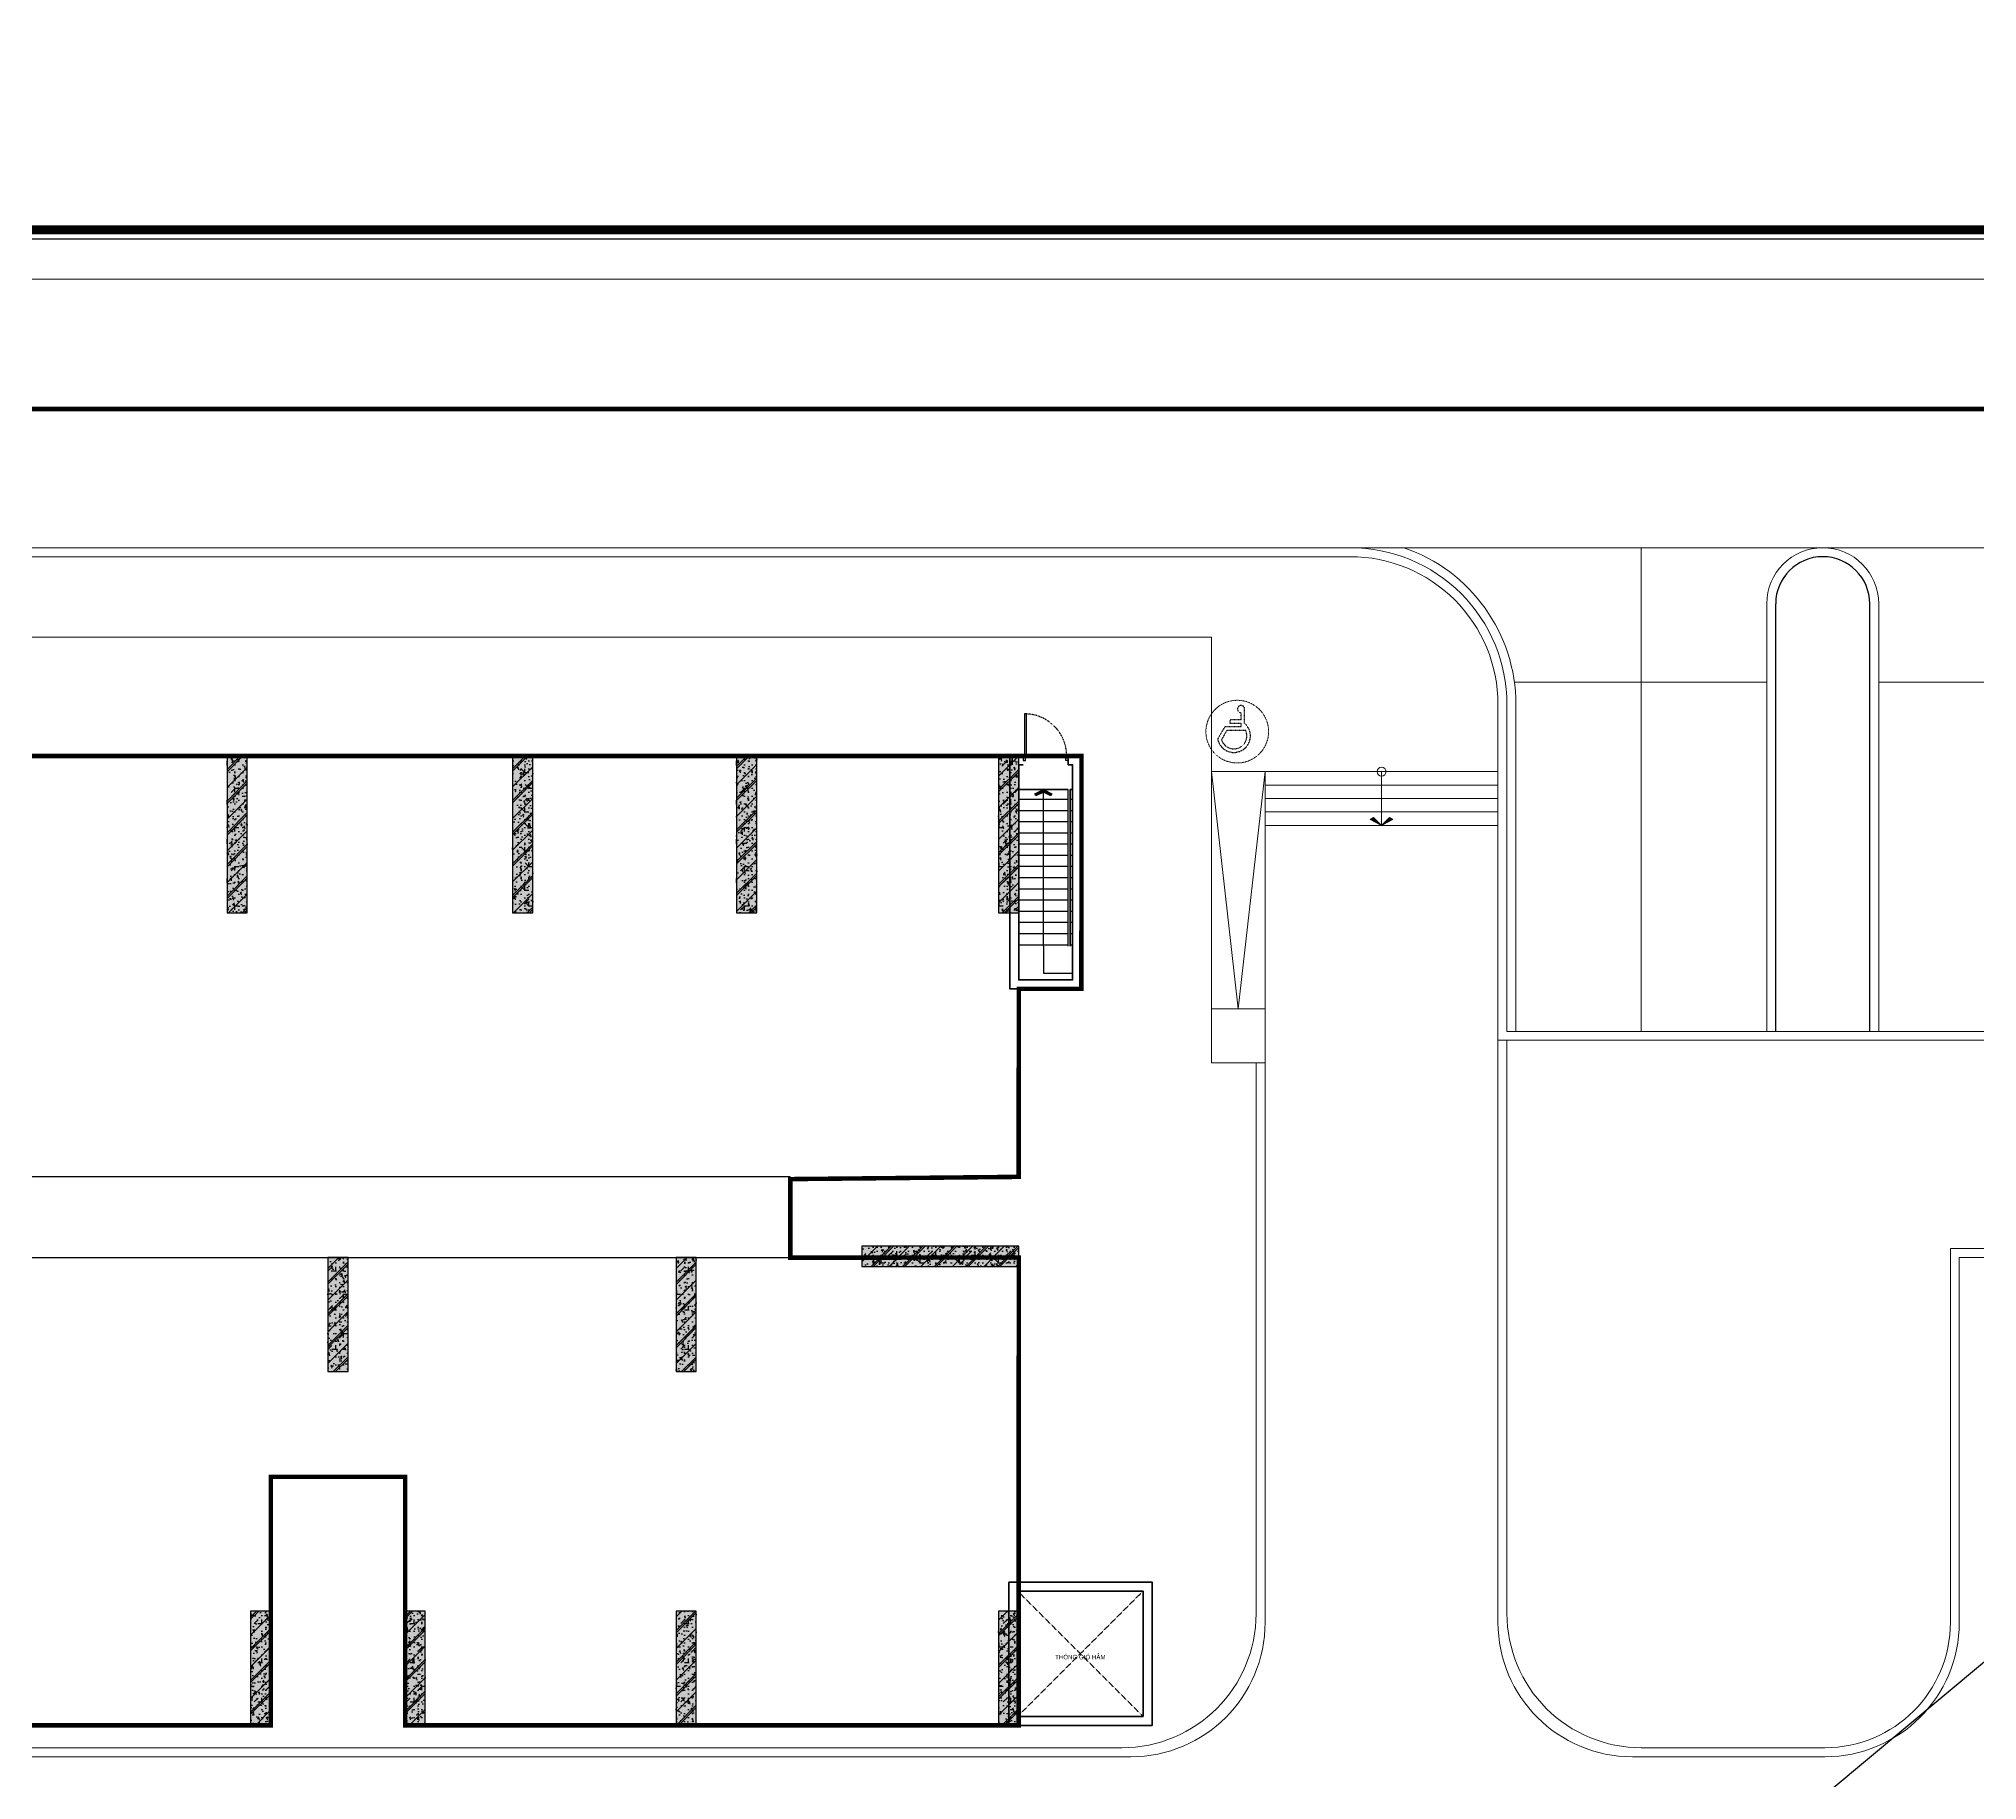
# Model space of a CAD drawing. Header units: millimetres. Extents: x 379264 to 1158416, y -283062 to 356890.
# Drawn here: x 844426 to 845291, y -4974 to -4196 of the extents above; entities that cross this region are included whole.
import ezdxf
from ezdxf.enums import TextEntityAlignment as Align
from ezdxf.xclip import XClip

# ---------------------------------------------------------------- set-up
doc = ezdxf.new("R2010")
doc.units = ezdxf.units.MM
doc.header["$XCLIPFRAME"] = 0
for name, pattern in [('CENTER', [2, 1.25, -0.25, 0.25, -0.25]), ('keyplan TANG 1$0$Core 1A$0$Hidden10.5', [1.5, 1, -0.5]), ('keyplan TANG 1$0$HTT Hidden 10.5', [1.5, 1, -0.5]), ('keyplan TANG 1$0$mb tang 1 TWA$0$Hidden10.5', [1.5, 1, -0.5]), ('keyplan TANG 1$0$mb tang 1 TWA$0$Hidden21', [3, 2, -1]), ('keyplan TANG 1$0$Ranh dat$0$HTT Divide', [18, 10, -2, 1, -2, 1, -2]), ('keyplan TANG 1$0$Ranh dat$0$HTT Hidden 21', [3, 2, -1]), ('keyplan TANG 1$0$WC Vphong$0$Hidden', [7.143750000000001, 4.7625, -2.38125])]:
    doc.linetypes.add(name, pattern=pattern)
for name, color, linetype in [('12PM. GRID', 8, 'CENTER'), ('BLOCK A - CHI TIET THANG 1$0$Dim 100', 1, 'Continuous'), ('BLOCK B - CHI TIET THANG 5$0$DnW', 20, 'Continuous'), ('keyplan TANG 1$0$Concrete Line', 250, 'Continuous'), ('keyplan TANG 1$0$mb tang 1 TWA$0$Door', 250, 'Continuous'), ('keyplan TANG 1$0$mb tang 1 TWA$0$Staircase', 250, 'Continuous'), ('keyplan TANG 1$0$mb tang 1 TWA$0$Staircase Break', 250, 'Continuous'), ('keyplan TANG 1$0$mb tang 1 TWA$0$Staircase Direction', 250, 'Continuous'), ('keyplan TANG 1$0$mb tang 1 TWA$0$Staircase Hidden', 250, 'keyplan TANG 1$0$mb tang 1 TWA$0$Hidden21'), ('keyplan TANG 1$0$MB_Cot tang 1$0$Concrete Hatch', 250, 'Continuous'), ('keyplan TANG 1$0$MB_Cot tang 1$0$Concrete Line', 250, 'Continuous'), ('keyplan TANG 1$0$MB_Cot tang 1$0$Concrete Solid', 250, 'Continuous'), ('keyplan TANG 1$0$mb_unitmix twa 1-20$0$Net thay Tran', 250, 'Continuous'), ('keyplan TANG 1$0$Opening Hidden', 250, 'keyplan TANG 1$0$Core 1A$0$Hidden10.5'), ('keyplan TANG 1$0$Opening Line', 250, 'Continuous'), ('keyplan TANG 1$0$Opening Text', 250, 'Continuous'), ('keyplan TANG 1$0$Ramp Line', 250, 'Continuous'), ('keyplan TANG 1$0$Vat dung', 250, 'keyplan TANG 1$0$HTT Hidden 10.5')]:
    doc.layers.add(name, color=color, linetype=linetype)
for name, color, linetype, lineweight in [('keyplan TANG 1$0$Cau thang', 250, 'Continuous', 15), ('keyplan TANG 1$0$Hatch vat lieu', 250, 'Continuous', 5), ('keyplan TANG 1$0$mb tang 1 TWA$0$Net cat Tuong', 250, 'Continuous', 40), ('keyplan TANG 1$0$Net cat Tuong', 250, 'Continuous', 40), ('keyplan TANG 1$0$Net Thay khac', 250, 'Continuous', 15), ('keyplan TANG 1$0$Net thay Tuong', 250, 'Continuous', 20), ('keyplan TANG 1$0$Ramp doc', 250, 'Continuous', 5), ('keyplan TANG 1$0$Ranh dat$0$CGXD', 250, 'keyplan TANG 1$0$Ranh dat$0$HTT Hidden 21', 40), ('keyplan TANG 1$0$Ranh dat$0$Ranh dat', 250, 'keyplan TANG 1$0$Ranh dat$0$HTT Divide', 40), ('keyplan TANG 1$0$Thiet bi Ve Sinh', 250, 'Continuous', 9)]:
    doc.layers.add(name, color=color, linetype=linetype, lineweight=lineweight)
doc.styles.add('[PMDC2013]STYLE', font='arial.ttf', dxfattribs={"width": 0.8})
doc.styles.add('keyplan TANG 1$0$VNI-HelveC', font='VHELVCN_0.TTF')
doc.dimstyles.new('BLOCK A - CHI TIET THANG 1$0$Dim 50 (A1-A2)', dxfattribs={"dimscale": 50, "dimtxt": 2.5, "dimasz": 0.7, "dimexe": 1, "dimexo": 1, "dimgap": 1, "dimtad": 1, "dimdec": 0, "dimzin": 12, "dimdsep": 46, "dimtxsty": '[PMDC2013]STYLE', "dimblk": 'ARCHTICK', "dimcen": 0, "dimdle": 1, "dimclrd": 2, "dimclre": 2, "dimclrt": 4, "dimadec": 0, "dimazin": 0, "dimtfac": 1, "dimtdec": 0, "dimtix": 1, "dimtmove": 2, "dimatfit": 3, "dimldrblk": 'ARCHTICK', "dimfxl": 1, "dimtolj": 1, "dimtzin": 0, "dimarcsym": 0})

# ---------------------------------------------------------------- blocks, each defined once
blk = doc.blocks.new('*U31')
at = {"layer": 'keyplan TANG 1$0$Opening Hidden'}
for p, q in [((0, 0), (2800, 2800)), ((2800, 0), (0, 2800))]:
    blk.add_line(p, q, dxfattribs=at)
at = {"layer": 'keyplan TANG 1$0$Opening Line'}
blk.add_lwpolyline([(0, 0), (2800, 5.684341886080801e-14), (2800, 2800), (0, 2800)], close=True, dxfattribs=at)
at = {"layer": 'keyplan TANG 1$0$Opening Text', "style": 'keyplan TANG 1$0$VNI-HelveC'}
blk.add_attdef('OPENING', text='', height=100, dxfattribs=at).set_placement((1400.004036636092, 1325.000000000007), align=Align.MIDDLE_CENTER)
blk = doc.blocks.new('keyplan TANG 1$0$A$Cec98b088')
at = {"layer": 'keyplan TANG 1$0$Net cat Tuong'}
for points in [[(51625.00000143089, 133800.0000029143), (54825.00404919495, 133800.0000029143), (54825.00404776407, 130600), (51625, 130600)], [(51825.00000143089, 133600.0000029143), (54625.00404919495, 133600.0000029143), (54625.00404776407, 130800), (51825, 130800)]]:
    blk.add_lwpolyline(points, close=True, dxfattribs=at)
at = {"layer": 'keyplan TANG 1$0$Opening Line'}
blk.add_blockref('*U31', (51825, 130800), dxfattribs=at).add_auto_attribs({'OPENING': 'THOÂNG GIOÙ HAÀM'})
blk = doc.blocks.new('keyplan TANG 1$0$mb tang 1 TWA$0$Arrow 60')
at = {"linetype": 'ByBlock', "lineweight": -2}
h = blk.add_hatch(color=0, dxfattribs=at)
h.paths.add_polyline_path([(1.875, 0.9375000000000001), (1.651393202249892, 1.384713595499924), (0, 0.5590169943748364), (-1.651393202250176, 1.384713595499924), (-1.875, 0.9375000000001494), (0, 0)], flags=17)
h.paths.add_polyline_path([(1.651393202249892, 1.384713595499925), (1.875, 0.9375), (0, 0), (-1.875, 0.9375000000001492), (-1.651393202250176, 1.384713595499925), (0, 0.5590169943748364)])
blk.add_hatch(color=0, dxfattribs=at).paths.add_polyline_path([(1.651393202249892, 1.384713595499925), (1.875, 0.9375), (0, 0), (-1.875, 0.9375000000001492), (-1.651393202250176, 1.384713595499925), (0, 0.5590169943748364)])
at = {"color": 0, "linetype": 'ByBlock', "lineweight": -2}
blk.add_lwpolyline([(1.651393202249892, 1.384713595499925), (1.875, 0.9375), (0, 0), (-1.875, 0.9375000000001492), (-1.651393202250176, 1.384713595499925), (0, 0.5590169943748364)], close=True, dxfattribs=at)
blk = doc.blocks.new('keyplan TANG 1$0$mb tang 1 TWA$0$Dot')
at = {"linetype": 'ByBlock', "lineweight": -2}
h = blk.add_hatch(color=0, dxfattribs=at)
edge = h.paths.add_edge_path()
edge.add_arc((0, 0), 0.5, 0, 360)
at = {"color": 0, "linetype": 'ByBlock', "lineweight": -2}
blk.add_line((-1.110223024625157e-16, -1), (5.551115123125783e-17, 1), dxfattribs=at)
blk.add_circle((0, 0), 0.5, dxfattribs=at)
blk = doc.blocks.new('*U1434')
at = {"layer": 'keyplan TANG 1$0$mb tang 1 TWA$0$Staircase'}
h = blk.add_hatch(dxfattribs=at)
h.set_pattern_fill('_USER', color=256, scale=250, angle=90, pattern_type=0)
h.set_pattern_definition([(90, (2200, 2550), (-250, 1.530808498934192e-14), [])])
h.paths.add_polyline_path([(1200, 2550), (4950, 2550), (4950, 1450), (1200, 1450)])
h.paths.add_polyline_path([(1200, 1400), (4950, 1400), (4950, 1350), (1200, 1350)])
h.paths.add_polyline_path([(1200, 1200), (4950, 1200), (4950, 1150), (1200, 1150)])
h.paths.add_polyline_path([(1200, 1100), (4950.000000000001, 1100), (4950.000000000001, 0), (1200, 0)])
for p, q in [((0, 0), (0, 2550)), ((0, 2550), (6150, 2550)), ((1200, 1450), (1200, 2550)), ((4950, 1450), (4950, 2550)), ((1100, 1100), (1100, 1450)), ((1100, 1450), (5050, 1450)), ((1150, 1150), (1150, 1400)), ((1150, 1400), (5000, 1400)), ((1200, 1150), (1200, 1400)), ((1200, 1400), (1200, 1350)), ((1200, 1350), (4950, 1350)), ((4950, 1150), (4950, 1400)), ((5000, 1150), (5000, 1400)), ((5050, 1100), (5050, 1450)), ((1100, 1100), (5050, 1100)), ((1150, 1150), (5000, 1150)), ((1200, 1200), (4950, 1200)), ((1200, 1200), (1200, 1150)), ((1200, 0), (1200, 1100)), ((4950, 0), (4950, 1100)), ((0, 0), (6150, 0))]:
    blk.add_line(p, q, dxfattribs=at)
for points in [[(1200, 2550), (4950, 2550), (4950, 1450), (1200, 1450)], [(1200, 1400), (4950, 1400), (4950, 1350), (1200, 1350)], [(1200, 1200), (4950, 1200), (4950, 1150), (1200, 1150)], [(1200, 1100), (4950.000000000001, 1100), (4950.000000000001, 0), (1200, 0)]]:
    blk.add_lwpolyline(points, close=True, dxfattribs=at)
at = {"layer": 'keyplan TANG 1$0$mb tang 1 TWA$0$Staircase Break'}
for p, q in [((1597.852911065573, 1350), (1847.852911065573, 2550)), ((1700, 1350), (1950, 2550))]:
    blk.add_line(p, q, dxfattribs=at)
at = {"layer": 'keyplan TANG 1$0$mb tang 1 TWA$0$Staircase Direction'}
for p, q in [((599.9999999999999, 550), (599.9999999999997, 2000)), ((599.9999999999997, 2000), (5550.000000000002, 2000)), ((5550.000000000001, 550), (5550.000000000002, 2000)), ((599.9999999999999, 550), (5550.000000000001, 550))]:
    blk.add_line(p, q, dxfattribs=at)
at = {"layer": 'keyplan TANG 1$0$mb tang 1 TWA$0$Staircase Hidden'}
for p, q in [((6150, 2550), (6150, 0)), ((6150.000000000001, 1200), (6150.000000000001, 1350))]:
    blk.add_line(p, q, dxfattribs=at)
for centre, start, end in [((1200, 1350), 90, 180), ((4950.000000000001, 1350), 7.016709298534877e-15, 90), ((1200, 1200), 180, 270), ((4950.000000000001, 1200), 270, 7.016709298534877e-15)]:
    blk.add_arc(centre, 1200, start, end, dxfattribs=at)
at = {"layer": 'keyplan TANG 1$0$mb tang 1 TWA$0$Staircase Direction', "yscale": 100, "zscale": 100}
for name, p, xscale, rotation in [('keyplan TANG 1$0$mb tang 1 TWA$0$Arrow 60', (1835.416666666667, 2000), 100, 270), ('keyplan TANG 1$0$mb tang 1 TWA$0$Dot', (4950, 2000), 100, 270), ('keyplan TANG 1$0$mb tang 1 TWA$0$Arrow 60', (4950, 550), -100, 90)]:
    blk.add_blockref(name, p, dxfattribs=dict(at, xscale=xscale, rotation=rotation))
blk = doc.blocks.new('keyplan TANG 1$0$mb tang 1 TWA$0$Door 1000-1')
at = {"color": 0, "linetype": 'ByBlock'}
blk.add_lwpolyline([(30, 100), (75, 100), (75, 1040.000000000015), (30, 1040.000000000015)], close=True, dxfattribs=at)
for points in [[(50, 55), (30, 55), (30, 100), (0, 100), (0, 0), (50, 0), (50, 55)], [(950.0000000000146, 55), (970.0000000000146, 55), (970.0000000000146, 100), (1000.000000000015, 100), (1000.000000000015, 0), (950.0000000000146, 0), (950.0000000000146, 55)]]:
    blk.add_lwpolyline(points, dxfattribs=at)
at = {"color": 0, "linetype": 'keyplan TANG 1$0$mb tang 1 TWA$0$Hidden10.5'}
blk.add_arc((30, 100), 940.0000000000146, 0, 90, dxfattribs=at)
blk = doc.blocks.new('*U1435')
at = {"layer": 'keyplan TANG 1$0$mb tang 1 TWA$0$Door'}
blk.add_blockref('keyplan TANG 1$0$mb tang 1 TWA$0$Door 1000-1', (0, 0), dxfattribs=at)
blk = doc.blocks.new('keyplan TANG 1$0$A_Tang Tret$0$HANDYCAPE SYMBOL')
for p, q in [((80.00000004540196, 179.9999998183921), (79.99999998719431, 259.9999996600673)), ((120.0000000086147, 139.9999999925494, -9.807177236e-07), (119.9999999580905, 300.0000000465661)), ((-103.0940107593778, 99.99999974388628), (-181.0380745884031, -35.00307914009318)), ((-79.99999998719431, 59.99999982304872), (-138.4016711136792, -41.15466185857075)), ((80.00000007450578, 99.99999974388628), (-103.0940107593778, 99.99999974388628)), ((131.3344158846885, 59.99999970005593), (-79.99999998719431, 59.99999982304872)), ((-40.00000003725289, 139.9999997811392), (-40.00000006635672, 179.9999997019767)), ((80.00000004540196, 179.9999998183921), (-40.00000006635672, 179.9999997019767)), ((79.99999998719431, 139.9999997811392), (-40.00000003725289, 139.9999997811392)), ((80.00000007450578, 99.99999974388628), (79.99999998719431, 139.9999997811392))]:
    blk.add_line(p, q)
for centre, radius, start, end in [((79.99999995809048, 300.0000000465661), 40, 3.3350533e-09, 270.0000000133402), ((0, 0), 184.3908891458577, 190.9429129415675, 49.39870536295375), ((0, 0), 144.3908891458577, 196.5601975661606, 24.55324446938323)]:
    blk.add_arc(centre, radius, start, end)
blk = doc.blocks.new('keyplan TANG 1$0$dsb')
at = {"layer": 'keyplan TANG 1$0$Thiet bi Ve Sinh', "linetype": 'keyplan TANG 1$0$WC Vphong$0$Hidden', "ltscale": 0.2}
blk.add_circle((41954.94898165914, 29048.92598197549), 700.0000000000001, dxfattribs=at)
at = {"layer": 'keyplan TANG 1$0$Vat dung', "extrusion": (0, 0, -1), "xscale": 2, "yscale": 2, "zscale": -2}
blk.add_blockref('keyplan TANG 1$0$A_Tang Tret$0$HANDYCAPE SYMBOL', (-42029.4761099754, 28952.89291751558), dxfattribs=at)
blk = doc.blocks.new('*U1404')
at = {"layer": 'keyplan TANG 1$0$MB_Cot tang 1$0$Concrete Hatch'}
h = blk.add_hatch(dxfattribs=at)
h.set_pattern_fill('CONCRETE', color=256, scale=50, style=0, pattern_type=2)
h.set_pattern_definition([(45, (100, -3250), (-176.7766952966369, 176.7766952966369), []), (45, (100, -3200), (-353.5533905932737, 353.5533905932738), []), (49.99999999999999, (100, -3250), (358.6300913003767, -31.37606749129755), [37.5, -412.5]), (355, (100, -3250), (-69.3756668065, 376.0960668500059), [30, -330]), (100.4514, (129.88584, -3252.614669999999), (289.2546908570108, 344.7197710304768), [31.870095, -350.571056]), (46.18420000000001, (100, -3150), (533.6205243128222, -82.75950716450905), [56.25, -618.75]), (96.6356, (144.4683725, -3156.8966535), (467.3313527743517, 487.0589354502209), [47.805144, -525.8565]), (351.1842, (100, -3150), (467.3309725668136, 487.0593004626623), [45, -495]), (21, (150, -3175), (298.4535260592309, -201.3094453326694), [37.5, -412.5]), (326.0000000000001, (150, -3175), (121.6576659607909, 362.5750225234265), [30, -330]), (71.4514, (174.8711165, -3191.775803), (420.111314290745, 161.2652483549762), [31.870095, -350.571056]), (37.50000000000001, (100, -3250), (6.079927658645334, 166.4469269156558), [0, -326, 0, -335, 0, -331.25]), (7.499999999999999, (100, -3250), (131.5347687210743, 197.2058559411801), [0, -191, 0, -318.5, 0, -126.25]), (327.5, (-11.5, -3250), (266.9112180862045, -11.2774358671899), [0, -125, 0, -390, 0, -517.5]), (317.5, (-61.5, -3250), (291.5930846711931, 50.05249116615882), [0, -162.5, 0, -259, 0, -367.5]), (0, (275, -3075), (0, 875), [87.5, -787.5]), (0, (537.5, -2900), (0, 875), [87.5, -787.5]), (0, (362.5, -2550), (0, 875), [87.5, -350, 87.5, -350]), (90, (275, -3075), (-875, 5.35782974626967e-14), [87.5, -787.5]), (90, (362.5, -2550), (-875, 5.35782974626967e-14), [87.5, -787.5]), (90, (625, -2900), (-875, 5.35782974626967e-14), [87.5, -787.5]), (90, (800, -2637.5), (-875, 5.35782974626967e-14), [87.5, -787.5]), (135, (362.5, -3075), (-875.016357447105, 8.881784197001252e-14), [123.76, -1113.7]), (135, (450, -2550), (-875.016357447105, 8.881784197001252e-14), [123.76, -1113.7]), (45, (537.5, -2900), (8.881784197001252e-14, 875.016357447105), [123.76, -247.485, 123.76, -742.455]), (0, (-75, -3250), (87.5, 87.5), [-175, 0])])
h.paths.add_polyline_path([(-150, 150), (-150, -3350), (300, -3350), (300, 150)])
at = {"layer": 'keyplan TANG 1$0$MB_Cot tang 1$0$Concrete Solid'}
blk.add_hatch(color=256, dxfattribs=at).paths.add_polyline_path([(-150, 150), (-150, -3350), (300, -3350), (300, 150)])
at = {"layer": 'keyplan TANG 1$0$MB_Cot tang 1$0$Concrete Line'}
blk.add_lwpolyline([(-150, 150), (-150, -3350), (300, -3350), (300, 150)], close=True, dxfattribs=at)
blk = doc.blocks.new('*U1378')
at = {"layer": 'keyplan TANG 1$0$MB_Cot tang 1$0$Concrete Hatch'}
h = blk.add_hatch(dxfattribs=at)
h.set_pattern_fill('CONCRETE', color=256, scale=50, style=0, pattern_type=2)
h.set_pattern_definition([(45, (-100, -2300), (-176.7766952966369, 176.7766952966369), []), (45, (-100, -2250), (-353.5533905932737, 353.5533905932738), []), (49.99999999999999, (-100, -2300), (358.6300913003767, -31.37606749129755), [37.5, -412.5]), (355, (-100, -2300), (-69.3756668065, 376.0960668500059), [30, -330]), (100.4514, (-70.11416, -2302.614669999999), (289.2546908570108, 344.7197710304768), [31.870095, -350.571056]), (46.18420000000001, (-100, -2200), (533.6205243128222, -82.75950716450905), [56.25, -618.75]), (96.6356, (-55.53162750000001, -2206.8966535), (467.3313527743517, 487.0589354502209), [47.805144, -525.8565]), (351.1842, (-100, -2200), (467.3309725668136, 487.0593004626623), [45, -495]), (21, (-50, -2225), (298.4535260592309, -201.3094453326694), [37.5, -412.5]), (326.0000000000001, (-50, -2225), (121.6576659607909, 362.5750225234265), [30, -330]), (71.4514, (-25.1288835, -2241.775803), (420.111314290745, 161.2652483549762), [31.870095, -350.571056]), (37.50000000000001, (-100, -2300), (6.079927658645334, 166.4469269156558), [0, -326, 0, -335, 0, -331.25]), (7.499999999999999, (-100, -2300), (131.5347687210743, 197.2058559411801), [0, -191, 0, -318.5, 0, -126.25]), (327.5, (-211.5, -2300), (266.9112180862045, -11.2774358671899), [0, -125, 0, -390, 0, -517.5]), (317.5, (-261.5, -2300), (291.5930846711931, 50.05249116615882), [0, -162.5, 0, -259, 0, -367.5]), (0, (75, -2125), (0, 875), [87.5, -787.5]), (0, (337.5, -1950), (0, 875), [87.5, -787.5]), (0, (162.5, -1600), (0, 875), [87.5, -350, 87.5, -350]), (90, (75, -2125), (-875, 5.35782974626967e-14), [87.5, -787.5]), (90, (162.5, -1600), (-875, 5.35782974626967e-14), [87.5, -787.5]), (90, (425, -1950), (-875, 5.35782974626967e-14), [87.5, -787.5]), (90, (600, -1687.5), (-875, 5.35782974626967e-14), [87.5, -787.5]), (135, (162.5, -2125), (-875.016357447105, 8.881784197001252e-14), [123.76, -1113.7]), (135, (250, -1600), (-875.016357447105, 8.881784197001252e-14), [123.76, -1113.7]), (45, (337.5, -1950), (8.881784197001252e-14, 875.016357447105), [123.76, -247.485, 123.76, -742.455]), (0, (-275, -2300), (87.5, 87.5), [-175, 0])])
h.paths.add_polyline_path([(-250, 150), (-250, -2400), (200, -2400), (200, 150)])
at = {"layer": 'keyplan TANG 1$0$MB_Cot tang 1$0$Concrete Solid'}
blk.add_hatch(color=256, dxfattribs=at).paths.add_polyline_path([(-250, 150), (-250, -2400), (200, -2400), (200, 150)])
at = {"layer": 'keyplan TANG 1$0$MB_Cot tang 1$0$Concrete Line'}
blk.add_lwpolyline([(-250, 150), (-250, -2400), (200, -2400), (200, 150)], close=True, dxfattribs=at)
blk = doc.blocks.new('*U58')
at = {"layer": 'keyplan TANG 1$0$MB_Cot tang 1$0$Concrete Hatch'}
h = blk.add_hatch(dxfattribs=at)
h.set_pattern_fill('CONCRETE', color=256, scale=50, style=0, pattern_type=2)
h.set_pattern_definition([(45, (100, -2300), (-176.7766952966369, 176.7766952966369), []), (45, (100, -2250), (-353.5533905932737, 353.5533905932738), []), (49.99999999999999, (100, -2300), (358.6300913003767, -31.37606749129755), [37.5, -412.5]), (355, (100, -2300), (-69.3756668065, 376.0960668500059), [30, -330]), (100.4514, (129.88584, -2302.614669999999), (289.2546908570108, 344.7197710304768), [31.870095, -350.571056]), (46.18420000000001, (100, -2200), (533.6205243128222, -82.75950716450905), [56.25, -618.75]), (96.6356, (144.4683725, -2206.8966535), (467.3313527743517, 487.0589354502209), [47.805144, -525.8565]), (351.1842, (100, -2200), (467.3309725668136, 487.0593004626623), [45, -495]), (21, (150, -2225), (298.4535260592309, -201.3094453326694), [37.5, -412.5]), (326.0000000000001, (150, -2225), (121.6576659607909, 362.5750225234265), [30, -330]), (71.4514, (174.8711165, -2241.775803), (420.111314290745, 161.2652483549762), [31.870095, -350.571056]), (37.50000000000001, (100, -2300), (6.079927658645334, 166.4469269156558), [0, -326, 0, -335, 0, -331.25]), (7.499999999999999, (100, -2300), (131.5347687210743, 197.2058559411801), [0, -191, 0, -318.5, 0, -126.25]), (327.5, (-11.5, -2300), (266.9112180862045, -11.2774358671899), [0, -125, 0, -390, 0, -517.5]), (317.5, (-61.5, -2300), (291.5930846711931, 50.05249116615882), [0, -162.5, 0, -259, 0, -367.5]), (0, (275, -2125), (0, 875), [87.5, -787.5]), (0, (537.5, -1950), (0, 875), [87.5, -787.5]), (0, (362.5, -1600), (0, 875), [87.5, -350, 87.5, -350]), (90, (275, -2125), (-875, 5.35782974626967e-14), [87.5, -787.5]), (90, (362.5, -1600), (-875, 5.35782974626967e-14), [87.5, -787.5]), (90, (625, -1950), (-875, 5.35782974626967e-14), [87.5, -787.5]), (90, (800, -1687.5), (-875, 5.35782974626967e-14), [87.5, -787.5]), (135, (362.5, -2125), (-875.016357447105, 8.881784197001252e-14), [123.76, -1113.7]), (135, (450, -1600), (-875.016357447105, 8.881784197001252e-14), [123.76, -1113.7]), (45, (537.5, -1950), (8.881784197001252e-14, 875.016357447105), [123.76, -247.485, 123.76, -742.455]), (0, (-75, -2300), (87.5, 87.5), [-175, 0])])
h.paths.add_polyline_path([(-150, 150), (-150, -2400), (300, -2400), (300, 150)])
at = {"layer": 'keyplan TANG 1$0$MB_Cot tang 1$0$Concrete Solid'}
blk.add_hatch(color=256, dxfattribs=at).paths.add_polyline_path([(-150, 150), (-150, -2400), (300, -2400), (300, 150)])
at = {"layer": 'keyplan TANG 1$0$MB_Cot tang 1$0$Concrete Line'}
blk.add_lwpolyline([(-150, 150), (-150, -2400), (300, -2400), (300, 150)], close=True, dxfattribs=at)
blk = doc.blocks.new('*U1380')
at = {"layer": 'keyplan TANG 1$0$MB_Cot tang 1$0$Concrete Hatch'}
h = blk.add_hatch(dxfattribs=at)
h.set_pattern_fill('CONCRETE', color=256, scale=50, style=0, pattern_type=2)
h.set_pattern_definition([(45, (0, -2300), (-176.7766952966369, 176.7766952966369), []), (45, (0, -2250), (-353.5533905932737, 353.5533905932738), []), (49.99999999999999, (0, -2300), (358.6300913003767, -31.37606749129755), [37.5, -412.5]), (355, (0, -2300), (-69.3756668065, 376.0960668500059), [30, -330]), (100.4514, (29.88584, -2302.614669999999), (289.2546908570108, 344.7197710304768), [31.870095, -350.571056]), (46.18420000000001, (0, -2200), (533.6205243128222, -82.75950716450905), [56.25, -618.75]), (96.6356, (44.46837249999999, -2206.8966535), (467.3313527743517, 487.0589354502209), [47.805144, -525.8565]), (351.1842, (0, -2200), (467.3309725668136, 487.0593004626623), [45, -495]), (21, (50, -2225), (298.4535260592309, -201.3094453326694), [37.5, -412.5]), (326.0000000000001, (50, -2225), (121.6576659607909, 362.5750225234265), [30, -330]), (71.4514, (74.8711165, -2241.775803), (420.111314290745, 161.2652483549762), [31.870095, -350.571056]), (37.50000000000001, (0, -2300), (6.079927658645334, 166.4469269156558), [0, -326, 0, -335, 0, -331.25]), (7.499999999999999, (0, -2300), (131.5347687210743, 197.2058559411801), [0, -191, 0, -318.5, 0, -126.25]), (327.5, (-111.5, -2300), (266.9112180862045, -11.2774358671899), [0, -125, 0, -390, 0, -517.5]), (317.5, (-161.5, -2300), (291.5930846711931, 50.05249116615882), [0, -162.5, 0, -259, 0, -367.5]), (0, (175, -2125), (0, 875), [87.5, -787.5]), (0, (437.5, -1950), (0, 875), [87.5, -787.5]), (0, (262.5, -1600), (0, 875), [87.5, -350, 87.5, -350]), (90, (175, -2125), (-875, 5.35782974626967e-14), [87.5, -787.5]), (90, (262.5, -1600), (-875, 5.35782974626967e-14), [87.5, -787.5]), (90, (525, -1950), (-875, 5.35782974626967e-14), [87.5, -787.5]), (90, (700, -1687.5), (-875, 5.35782974626967e-14), [87.5, -787.5]), (135, (262.5, -2125), (-875.016357447105, 8.881784197001252e-14), [123.76, -1113.7]), (135, (350, -1600), (-875.016357447105, 8.881784197001252e-14), [123.76, -1113.7]), (45, (437.5, -1950), (8.881784197001252e-14, 875.016357447105), [123.76, -247.485, 123.76, -742.455]), (0, (-175, -2300), (87.5, 87.5), [-175, 0])])
h.paths.add_polyline_path([(-200, 150), (-200, -2400), (250, -2400), (250, 150)])
at = {"layer": 'keyplan TANG 1$0$MB_Cot tang 1$0$Concrete Solid'}
blk.add_hatch(color=256, dxfattribs=at).paths.add_polyline_path([(-200, 150), (-200, -2400), (250, -2400), (250, 150)])
at = {"layer": 'keyplan TANG 1$0$MB_Cot tang 1$0$Concrete Line'}
blk.add_lwpolyline([(-200, 150), (-200, -2400), (250, -2400), (250, 150)], close=True, dxfattribs=at)
blk = doc.blocks.new('*U1391')
at = {"layer": 'keyplan TANG 1$0$MB_Cot tang 1$0$Concrete Hatch'}
h = blk.add_hatch(dxfattribs=at)
h.set_pattern_fill('CONCRETE', color=256, scale=50, style=0, pattern_type=2)
h.set_pattern_definition([(45, (1050, -199.9999999999998), (-176.7766952966369, 176.7766952966369), []), (45, (1050, -149.9999999999998), (-353.5533905932737, 353.5533905932738), []), (49.99999999999999, (1050, -199.9999999999998), (358.6300913003767, -31.37606749129755), [37.5, -412.5]), (355, (1050, -199.9999999999998), (-69.3756668065, 376.0960668500059), [30, -330]), (100.4514, (1079.88584, -202.6146699999998), (289.2546908570108, 344.7197710304768), [31.870095, -350.571056]), (46.18420000000001, (1050, -99.99999999999983), (533.6205243128222, -82.75950716450905), [56.25, -618.75]), (96.6356, (1094.4683725, -106.8966534999998), (467.3313527743517, 487.0589354502209), [47.805144, -525.8565]), (351.1842, (1050, -99.99999999999983), (467.3309725668136, 487.0593004626623), [45, -495]), (21, (1100, -124.9999999999998), (298.4535260592309, -201.3094453326694), [37.5, -412.5]), (326.0000000000001, (1100, -124.9999999999998), (121.6576659607909, 362.5750225234265), [30, -330]), (71.4514, (1124.8711165, -141.7758029999998), (420.111314290745, 161.2652483549762), [31.870095, -350.571056]), (37.50000000000001, (1050, -199.9999999999998), (6.079927658645334, 166.4469269156558), [0, -326, 0, -335, 0, -331.25]), (7.499999999999999, (1050, -199.9999999999998), (131.5347687210743, 197.2058559411801), [0, -191, 0, -318.5, 0, -126.25]), (327.5, (938.5, -199.9999999999998), (266.9112180862045, -11.2774358671899), [0, -125, 0, -390, 0, -517.5]), (317.5, (888.5, -199.9999999999998), (291.5930846711931, 50.05249116615882), [0, -162.5, 0, -259, 0, -367.5]), (0, (1225, -24.99999999999983), (0, 875), [87.5, -787.5]), (0, (1487.5, 150.0000000000002), (0, 875), [87.5, -787.5]), (0, (1312.5, 500.0000000000002), (0, 875), [87.5, -350, 87.5, -350]), (90, (1225, -24.99999999999983), (-875, 5.35782974626967e-14), [87.5, -787.5]), (90, (1312.5, 500.0000000000002), (-875, 5.35782974626967e-14), [87.5, -787.5]), (90, (1575, 150.0000000000002), (-875, 5.35782974626967e-14), [87.5, -787.5]), (90, (1750, 412.5000000000002), (-875, 5.35782974626967e-14), [87.5, -787.5]), (135, (1312.5, -24.99999999999983), (-875.016357447105, 8.881784197001252e-14), [123.76, -1113.7]), (135, (1400, 500.0000000000002), (-875.016357447105, 8.881784197001252e-14), [123.76, -1113.7]), (45, (1487.5, 150.0000000000002), (8.881784197001252e-14, 875.016357447105), [123.76, -247.485, 123.76, -742.455]), (0, (875, -199.9999999999998), (87.5, 87.5), [-175, 0])])
h.paths.add_polyline_path([(-1200, 150), (-1200, -299.9999999999998), (2300, -299.9999999999999), (2300, 150)])
at = {"layer": 'keyplan TANG 1$0$MB_Cot tang 1$0$Concrete Solid'}
blk.add_hatch(color=256, dxfattribs=at).paths.add_polyline_path([(-1200, 150), (-1200, -299.9999999999998), (2300, -299.9999999999999), (2300, 150)])
at = {"layer": 'keyplan TANG 1$0$MB_Cot tang 1$0$Concrete Line'}
blk.add_lwpolyline([(-1200, 150), (-1200, -299.9999999999998), (2300, -299.9999999999999), (2300, 150)], close=True, dxfattribs=at)
blk = doc.blocks.new('keyplan TANG 1')
at = {"layer": 'keyplan TANG 1$0$Cau thang'}
for points in [[(59949.99999994622, 150699.9999999999), (59694.85113378603, 150830.6397401524), (59773.70502669143, 150877.9194250376)], [(59950.00000000244, 150699.9999999999), (60205.14903619967, 150830.6394080579), (60126.2952048321, 150877.9191955767)]]:
    blk.add_hatch(color=256, dxfattribs=at).paths.add_polyline_path(points)
at = {"color": 7, "const_width": 100}
blk.add_lwpolyline([(28250.00000210659, 152250.0000053497), (53250, 152249.9999999999), (53248.45461165815, 147049.9999934826), (51849.99999999998, 147049.9999934825), (51849.22730582915, 142850.0000023286), (46749.99999999988, 142800.0000000003), (46750.0000317989, 141044.2857124685), (51850, 141049.9999999999), (51848.45461165832, 130599.9999999999), (38149.99999999999, 130599.9999999999), (38149.99999999996, 136150.0000031281), (35150.00000010683, 136150.0000018544), (35150.00000010683, 130600.0000018544), (28650, 130599.9999999999)], dxfattribs=at)
at = {"layer": 'keyplan TANG 1$0$Cau thang'}
for points in [[(57350.00000000006, 151899.9999999999), (62550.00000000768, 151899.9999999999)], [(57350.00000000006, 151599.9999999999), (62550.00000000698, 151599.9999999999)], [(59950.00000000244, 150699.9999999999), (59949.91208753618, 151900.0274696461)], [(57350.00000000012, 151299.9999999999), (62550.00000000629, 151299.9999999999)], [(57350.00000000012, 150999.9999999999), (62550.00000000553, 150999.9999999999)], [(57350.00000000012, 150699.9999999999), (62550.00000000483, 150699.9999999999)], [(59949.99999994622, 150699.9999999999), (59694.85113378603, 150830.6397401524), (59773.70502669143, 150877.9194250376), (59949.99999994622, 150699.9999999999)], [(59950.00000000244, 150699.9999999999), (60205.14903619967, 150830.6394080579), (60126.2952048321, 150877.9191955767), (59950.00000000244, 150699.9999999999)]]:
    blk.add_lwpolyline(points, dxfattribs=at)
blk.add_circle((59949.91208753618, 151899.9175815798), 100.0000000000145, dxfattribs=at)
at = {"layer": 'keyplan TANG 1$0$Hatch vat lieu'}
for points in [[(77898.45461165893, 141249.9999999999), (72650.00000000105, 141249.9999999999), (72650.00000000105, 132899.9999999998, -0.4142135623730951), (69850.00000000105, 130099.9999999998), (65749.99999994226, 130099.9999999998, -0.4142135623739446), (62749.99999994226, 133100.0000000086), (62749.99999997625, 145899.9999999999)], [(57150, 145400.0000146566), (57150, 133099.9999999998, -0.414213562373095), (54150, 130099.9999999998), (23846.90922331635, 130099.9999999998)]]:
    blk.add_lwpolyline(points, format="xyb", dxfattribs=at)
at = {"layer": 'keyplan TANG 1$0$mb tang 1 TWA$0$Door'}
blk.add_line((52950, 152249.9999999999), (51950, 152249.9999999999), dxfattribs=at)
at = {"layer": 'keyplan TANG 1$0$mb tang 1 TWA$0$Net cat Tuong'}
for p, q in [((51700, 152249.9999999999), (51700, 152049.9999999999)), ((52950, 152249.9999999999), (52950, 152049.9999999999))]:
    blk.add_line(p, q, dxfattribs=at)
for points in [[(52950, 152249.9999999999), (53250, 152249.9999999999), (53249.99999999999, 147049.9999934826), (51649.99999999999, 147049.9999934826), (51650, 152249.9999999999), (51950, 152249.9999999999)], [(52950, 152049.9999999999), (53050, 152049.9999999999), (53049.99999999999, 147249.9999934826), (51849.99999999999, 147249.9999934826), (51850, 152049.9999999999), (51950, 152049.9999999999)]]:
    blk.add_lwpolyline(points, dxfattribs=at)
at = {"layer": 'keyplan TANG 1$0$mb tang 1 TWA$0$Staircase'}
blk.add_lwpolyline([(52400, 147999.9999911539), (52400, 147399.9999911539), (53050, 147399.9999911539)], dxfattribs=at)
at = {"layer": 'keyplan TANG 1$0$mb_unitmix twa 1-20$0$Net thay Tran'}
blk.add_lwpolyline([(10450.0000065181, 147850.0000020646), (10449.99999999991, 95349.99999896024), (12249.99999342476, 95349.99999896024), (12249.99999342476, 141249.9999910947), (12450, 141249.9999910947), (12450, 141050), (46748.45462060507, 141049.9999999999), (46748.45462060507, 142849.9999999999), (12450, 142849.9999826836), (12450, 142649.9999826836), (12250, 142649.9999826836), (12250.00000651844, 147850.0000020646)], close=True, dxfattribs=at)
at = {"layer": 'keyplan TANG 1$0$Net cat Tuong'}
for p, q in [((-12366.92764274753, 83068.50567815138), (-12354.3062627773, 163998.168266699)), ((-12354.3062627773, 163998.168266699), (107549.0375790985, 163991.8171732624)), ((-12166.927645179725, 83068.4744871655), (-12154.33745298329, 163798.15767438195)), ((-12154.33745298329, 163798.15767438195), (107549.0269854099, 163791.81717354295)), ((107549.0269854099, 163791.81717354295), (107549.0322822542, 163891.81717340267)), ((107549.0375790985, 163991.8171732624), (107549.0322822542, 163891.81717340267)), ((-12366.92764274753, 83068.50567815138), (-12266.927643963627, 83068.49008265845)), ((-12166.927645179725, 83068.4744871655), (-12266.927643963627, 83068.49008265845))]:
    blk.add_line(p, q, dxfattribs=at)
at = {"layer": 'keyplan TANG 1$0$Net Thay khac'}
blk.add_line((62749.99999999834, 146099.9999999999), (76848.45465505555, 146099.9999999999), dxfattribs=at)
for points in [[(109548.9673141796, 168266.7429933658), (109549.0297976351, 165700.0127572885, -0.4142148965823947), (106749.0297976642, 162900.0000025232), (-4407.042123987427, 162900.0000025232)], [(62750.00000001115, 146099.9999999999), (62750.00000001115, 153400.0000025127, 0.4142135623737831), (59250.00000002266, 156900.0000025094), (1301.665388513698, 156900.0000025232, 0.414213562373095), (-5198.3346114863, 150400.0000025232), (-5198.334611486411, 82749.99999999988, 0.414213562373095), (-2198.334611486411, 79749.9999999999), (31332.59717774558, 79749.9999999999)], [(76849.99999999699, 145899.9999999999), (62549.9999999936, 145899.9999999999), (62550.00000001115, 153400.0000025131, 0.4142135623737835), (59250.00000002266, 156700.0000025094), (1301.665388513647, 156700.0000025232, 0.4142135623730949), (-4998.334611486301, 150400.0000025232), (-4998.334611486411, 82749.99999999988, 0.4142135623730965), (-2198.334611486411, 79949.99999999988), (31332.59717774558, 79949.9999999999)], [(77898.45461165893, 141049.9999999999), (72850.00000000105, 141049.9999999999), (72850.00000000105, 132899.9999999998, -0.414213562373095), (69850.00000000105, 129899.9999999998), (65549.99999994226, 129899.9999999998, -0.414213562373095), (62549.99999994226, 132899.9999999998), (62549.99999994226, 145899.9999999999)], [(57350, 145400.0000146566), (57350, 132899.9999999998, -0.414213562373095), (54350, 129899.9999999998), (23846.90922331635, 129899.9999999998)]]:
    blk.add_lwpolyline(points, format="xyb", dxfattribs=at)
at = {"layer": 'keyplan TANG 1$0$Net thay Tuong'}
blk.add_lwpolyline([(57349.99999999994, 145399.9999999999), (56150, 145399.9999999999), (56150, 154900.0000025529), (-869.9074867109593, 154900.0000025523)], dxfattribs=at)
at = {"layer": 'keyplan TANG 1$0$Ramp doc'}
for p, q in [((65749.99999999786, 146100.0000000052), (65750.00000001707, 156900.0000025232)), ((68549.99999999786, 146100.0000000002), (68550.0000000152, 155650.0000025237)), ((71049.99999999745, 146099.9999999995), (71050.0000000148, 155650.000002523)), ((62949.99999999834, 146099.9999999999), (62950.00000001544, 153400.0000025227))]:
    blk.add_line(p, q, dxfattribs=at)
for points in [[(59250.00000001544, 156900.0000025232), (80350.00000001457, 156900.0000025232)], [(62916.06055632426, 153899.9999999999), (68550.00000001195, 153899.9999999999)], [(71050.00000001806, 153899.9999999999), (76683.93944370474, 153899.9999999999)], [(56150.00000000006, 151899.8069315281), (56750.00000000012, 146599.8069315281), (57349.99999485718, 151899.8069315278)]]:
    blk.add_lwpolyline(points, dxfattribs=at)
for points in [[(60450.00000001698, 156900.0000025227), (65750.00000001707, 156900.0000025132), (65749.99999999786, 146100.0000000052), (62949.99999999834, 146100.0000000118), (62950.00000001544, 153400.0000025227, 0.3204650534096606), (60450.00000001698, 156900.0000025227, -6.000000000032867)], [(69799.99737563414, 156900.0000025204), (65749.99999997865, 156900.0000025132), (65749.99999999786, 146100.0000000052), (68549.99999999738, 146100.0000000118), (68550.0000000152, 155650.0000025237, -0.4142129474424523), (69799.99737563414, 156900.0000025204, 6.000000000032867)], [(69800.00262439587, 156900.0000025204), (73850.00000005135, 156900.0000025132), (73850.00000003215, 146100.0000000052), (71050.00000003263, 146100.0000000118), (71050.0000000148, 155650.0000025237, 0.4142129474424523), (69800.00262439587, 156900.0000025204, -6.000000000032867)]]:
    blk.add_lwpolyline(points, format="xyb", dxfattribs=at)
for points in [[(56150.00000000012, 146599.9999999999), (57350.00000000012, 146599.9999999999), (57350.00000000006, 151899.9999999999), (56150.00000000006, 151899.9999999999)], [(56150.00000000012, 145399.9999999999), (57350.00000000012, 145399.9999999999), (57350.00000000012, 146599.9999999999), (56150.00000000012, 146599.9999999999)]]:
    blk.add_lwpolyline(points, close=True, dxfattribs=at)
for centre, radius, end in [((59250.00000001544, 153400.0000025232), 3700, 71.07535558392341), ((69800.000000015, 155650.0000025234), 1249.999999999796, 180)]:
    blk.add_arc(centre, radius, 0, end, dxfattribs=at)
at = {"layer": 'keyplan TANG 1$0$Ramp Line'}
for p, q in [((68749.99999999786, 146099.9999999999), (68750.0000000152, 155650.0000025234)), ((70849.99999999745, 146099.9999999999), (70850.0000000148, 155650.0000025234))]:
    blk.add_line(p, q, dxfattribs=at)
blk.add_arc((69800.000000015, 155650.0000025234), 1049.999999999796, 0, 180, dxfattribs=at)
at = {"layer": 'keyplan TANG 1$0$Ranh dat$0$CGXD', "ltscale": 0.1, "const_width": 99.99999999999987}
blk.add_lwpolyline([(-120672.6085753441, -1999.999999165535), (101549.9999992847, -1999.999999403954), (101552.6037964821, 159996.8385541439), (-8354.52076458931, 159998.1233597398), (-8358.646733760834, 83058.68978583813)], dxfattribs=at)
at = {"layer": 'keyplan TANG 1$0$Ranh dat$0$Ranh dat', "ltscale": 0.1, "const_width": 199.9999999999999}
blk.add_lwpolyline([(107552.6680879593, 163996.7684141397), (107549.8392677307, -11999.99999952316), (-120672.6085753441, -11999.99999928474), (-121036.9114780426, 70001.20354908705), (-12359.34739804268, 69993.09698444605), (-12354.30626320839, 163998.1701167822), (107552.6680879593, 163996.7684141397)], close=True, dxfattribs=at)
ref = blk.add_blockref('*U1434', (51850, 146549.9999999999), dxfattribs=dict(xscale=-1, rotation=270))
XClip(ref).set_block_clipping_path([(1450, 0), (4950, 1200.0000000000146)])
at = {"layer": 'keyplan TANG 1$0$Concrete Line'}
blk.add_blockref('keyplan TANG 1$0$A$Cec98b088', (0, -1.091393642127514e-10), dxfattribs=at)
at = {"layer": 'keyplan TANG 1$0$mb tang 1 TWA$0$Door'}
blk.add_blockref('*U1435', (51950, 152149.9999999999), dxfattribs=at)
at = {"layer": 'keyplan TANG 1$0$MB_Cot tang 1$0$Concrete Line'}
for name, p in [('*U1404', (34322.99999999977, 152099.9999999998)), ('*U1404', (40700, 152100.0000052502)), ('*U1404', (45700, 152100.0000052502)), ('*U1404', (51550, 152099.9999999999)), ('*U1391', (49550, 141149.9999999999)), ('*U1378', (36675, 140900.0000023287)), ('*U1378', (44450, 140900.0000023288)), ('*U1380', (34900, 133000.0000023287)), ('*U1378', (38400, 132999.9999999999)), ('*U1378', (44450, 132999.999999999)), ('*U58', (51550, 132999.9999999999))]:
    blk.add_blockref(name, p, dxfattribs=at)
at = {"layer": 'keyplan TANG 1$0$Net Thay khac', "xscale": -1}
blk.add_blockref('keyplan TANG 1$0$dsb', (98683.14329594345, 123744.0137999716), dxfattribs=at)
blk = doc.blocks.new('_ArchTick')
at = {"color": 0, "linetype": 'ByBlock', "const_width": 0.15}
blk.add_lwpolyline([(-0.5, -0.5), (0.5, 0.5)], dxfattribs=at)
blk = doc.blocks.new('A$C0FD3766E')
at = {"layer": 'BLOCK B - CHI TIET THANG 5$0$DnW', "xscale": 0.02, "yscale": 0.02, "zscale": 0.02}
blk.add_blockref('keyplan TANG 1', (100.9648001539754, 575.526541092011), dxfattribs=at)
at = {"layer": 'BLOCK A - CHI TIET THANG 1$0$Dim 100'}
blk.add_leader([(1634.868650225108, 3270.742688806349), (1110.97563710378, 2833.436605106166), (-1050.94534198381, 2833.436605106166)], dimstyle='BLOCK A - CHI TIET THANG 1$0$Dim 50 (A1-A2)', override={"dimasz": 1, "dimtad": 0}, dxfattribs=at)

msp = doc.modelspace()

# ---------------------------------------------------------------- block references
at = {"layer": '12PM. GRID'}
msp.add_blockref('A$C0FD3766E', (843725.5309516301, -8137.07492992231), dxfattribs=at)

doc.saveas('drawing.dxf')
